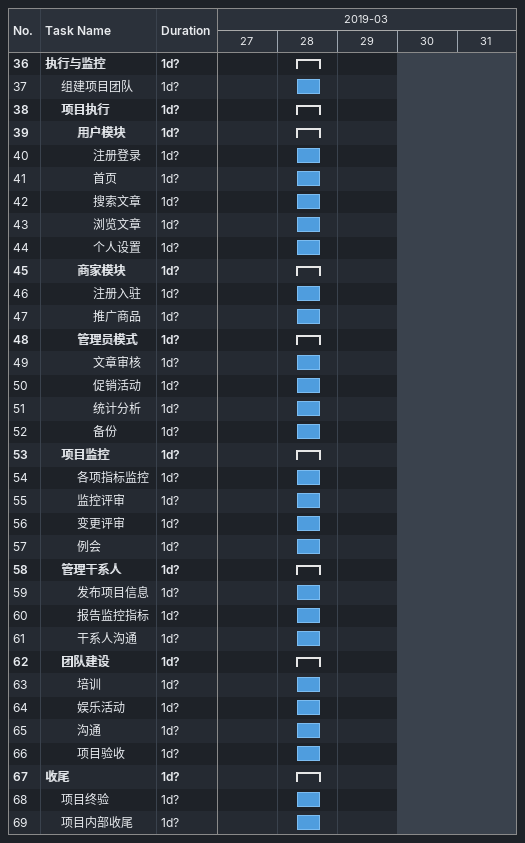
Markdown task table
| ID | Level | Task | Duration | Start | Finish |
|---|---|---|---|---|---|
| 36 | 1 | **执行与监控** | 1d? | 2019-03-28 | 2019-03-28 |
| 37 | 2 | 组建项目团队 | 1d? | 2019-03-28 | 2019-03-28 |
| 38 | 2 | **项目执行** | 1d? | 2019-03-28 | 2019-03-28 |
| 39 | 3 | **用户模块** | 1d? | 2019-03-28 | 2019-03-28 |
| 40 | 4 | 注册登录 | 1d? | 2019-03-28 | 2019-03-28 |
| 41 | 4 | 首页 | 1d? | 2019-03-28 | 2019-03-28 |
| 42 | 4 | 搜索文章 | 1d? | 2019-03-28 | 2019-03-28 |
| 43 | 4 | 浏览文章 | 1d? | 2019-03-28 | 2019-03-28 |
| 44 | 4 | 个人设置 | 1d? | 2019-03-28 | 2019-03-28 |
| 45 | 3 | **商家模块** | 1d? | 2019-03-28 | 2019-03-28 |
| 46 | 4 | 注册入驻 | 1d? | 2019-03-28 | 2019-03-28 |
| 47 | 4 | 推广商品 | 1d? | 2019-03-28 | 2019-03-28 |
| 48 | 3 | **管理员模式** | 1d? | 2019-03-28 | 2019-03-28 |
| 49 | 4 | 文章审核 | 1d? | 2019-03-28 | 2019-03-28 |
| 50 | 4 | 促销活动 | 1d? | 2019-03-28 | 2019-03-28 |
| 51 | 4 | 统计分析 | 1d? | 2019-03-28 | 2019-03-28 |
| 52 | 4 | 备份 | 1d? | 2019-03-28 | 2019-03-28 |
| 53 | 2 | **项目监控** | 1d? | 2019-03-28 | 2019-03-28 |
| 54 | 3 | 各项指标监控 | 1d? | 2019-03-28 | 2019-03-28 |
| 55 | 3 | 监控评审 | 1d? | 2019-03-28 | 2019-03-28 |
| 56 | 3 | 变更评审 | 1d? | 2019-03-28 | 2019-03-28 |
| 57 | 3 | 例会 | 1d? | 2019-03-28 | 2019-03-28 |
| 58 | 2 | **管理干系人** | 1d? | 2019-03-28 | 2019-03-28 |
| 59 | 3 | 发布项目信息 | 1d? | 2019-03-28 | 2019-03-28 |
| 60 | 3 | 报告监控指标 | 1d? | 2019-03-28 | 2019-03-28 |
| 61 | 3 | 干系人沟通 | 1d? | 2019-03-28 | 2019-03-28 |
| 62 | 2 | **团队建设** | 1d? | 2019-03-28 | 2019-03-28 |
| 63 | 3 | 培训 | 1d? | 2019-03-28 | 2019-03-28 |
| 64 | 3 | 娱乐活动 | 1d? | 2019-03-28 | 2019-03-28 |
| 65 | 3 | 沟通 | 1d? | 2019-03-28 | 2019-03-28 |
| 66 | 3 | 项目验收 | 1d? | 2019-03-28 | 2019-03-28 |
| 67 | 1 | **收尾** | 1d? | 2019-03-28 | 2019-03-28 |
| 68 | 2 | 项目终验 | 1d? | 2019-03-28 | 2019-03-28 |
| 69 | 2 | 项目内部收尾 | 1d? | 2019-03-28 | 2019-03-28 |
